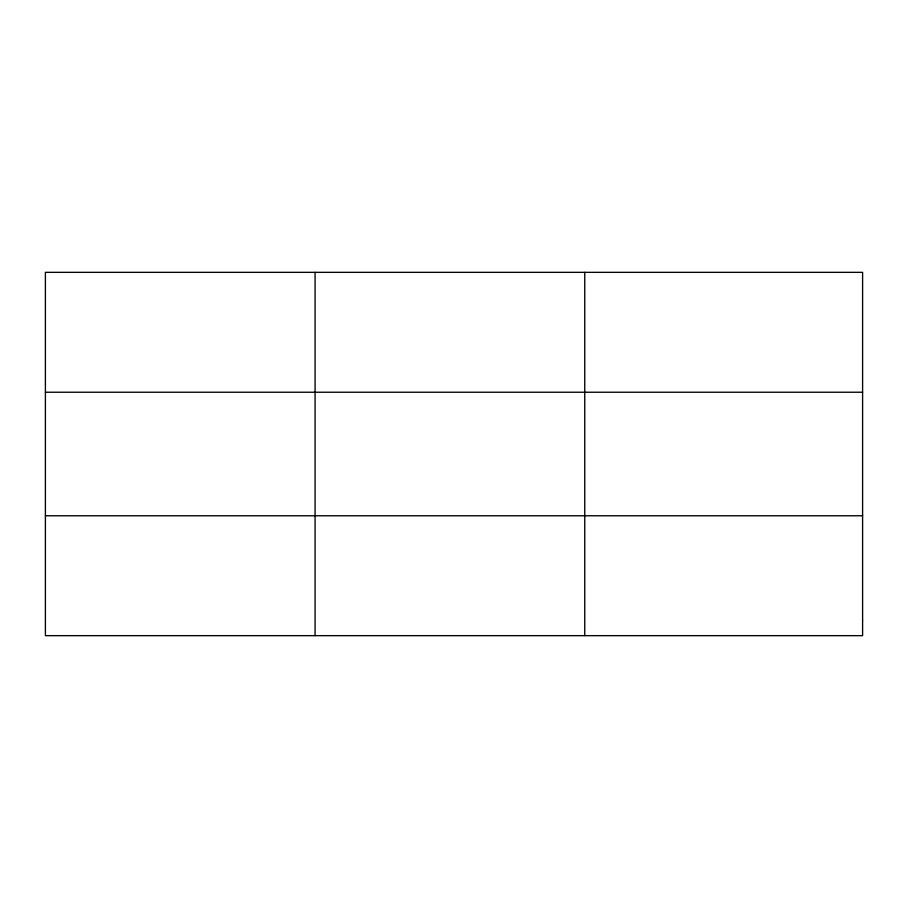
<?xml version="1.0" encoding="UTF-8"?>
<svg xmlns="http://www.w3.org/2000/svg" width="908" height="908" viewBox="0 0 908 908"><rect width="100%" height="100%" fill="white"/><g stroke="black" fill="none" stroke-linecap="round" stroke-linejoin="round"><path stroke-width="1.36" d="M315.076 272.343L315.076 635.657M584.752 272.343L584.752 635.657M45.4 392.233L862.6 392.233M45.4 515.767L862.6 515.767M862.6 620.675L862.6 635.657L45.4 635.657L45.4 272.343L862.6 272.343L862.6 620.675"/></g></svg>
